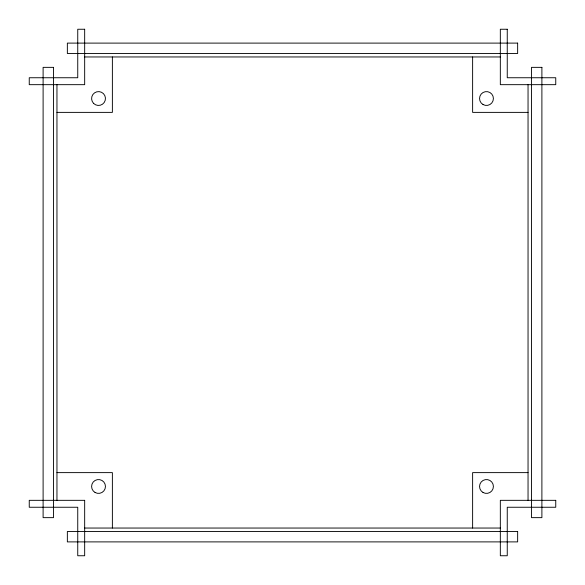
<?xml version="1.0" encoding="UTF-8"?>
<svg xmlns="http://www.w3.org/2000/svg" width="585" height="585" viewBox="0 0 585 585"><rect width="100%" height="100%" fill="white"/><g stroke="black" fill="none" stroke-linecap="round" stroke-linejoin="round"><path stroke-width="0.88" d="M84.671 56.957L500.329 56.957M56.957 112.379L112.379 112.379L112.379 56.957M528.043 112.379L472.622 112.379L472.622 56.957M56.957 472.622L112.379 472.622L112.379 528.043M528.043 472.622L472.622 472.622L472.622 528.043M84.671 528.043L500.329 528.043M528.043 84.671L528.043 500.329M56.957 84.671L56.957 500.329M84.671 29.25L77.746 29.25L77.746 77.746L29.25 77.746L29.25 84.671L84.671 84.671L84.671 29.25M507.253 29.25L500.329 29.25L500.329 84.671L555.75 84.671L555.75 77.746L507.253 77.746L507.253 29.25M517.645 43.107L67.355 43.107L67.355 53.498L517.645 53.498L517.645 43.107M53.498 67.355L43.107 67.355L43.107 517.645L53.498 517.645L53.498 67.355M541.893 67.355L531.502 67.355L531.502 517.645L541.893 517.645L541.893 67.355M84.671 500.329L29.25 500.329L29.25 507.253L77.746 507.253L77.746 555.75L84.671 555.75L84.671 500.329M555.75 500.329L500.329 500.329L500.329 555.75L507.253 555.75L507.253 507.253L555.75 507.253L555.75 500.329M517.645 531.502L67.355 531.502L67.355 541.893L517.645 541.893L517.645 531.502M93.629 103.428A6.925 6.925 0 0 0 105.22 100.32A6.925 6.925 0 0 0 96.73 91.838A6.925 6.925 0 0 0 93.629 103.428M483.013 104.525A6.925 6.925 0 0 0 493.404 98.529A6.925 6.925 0 0 0 483.013 92.525A6.925 6.925 0 0 0 483.013 104.525M95.062 492.475A6.925 6.925 0 0 0 105.454 486.471A6.925 6.925 0 0 0 95.062 480.475A6.925 6.925 0 0 0 95.062 492.475M483.013 492.475A6.925 6.925 0 0 0 493.404 486.471A6.925 6.925 0 0 0 483.013 480.475A6.925 6.925 0 0 0 483.013 492.475"/></g></svg>
